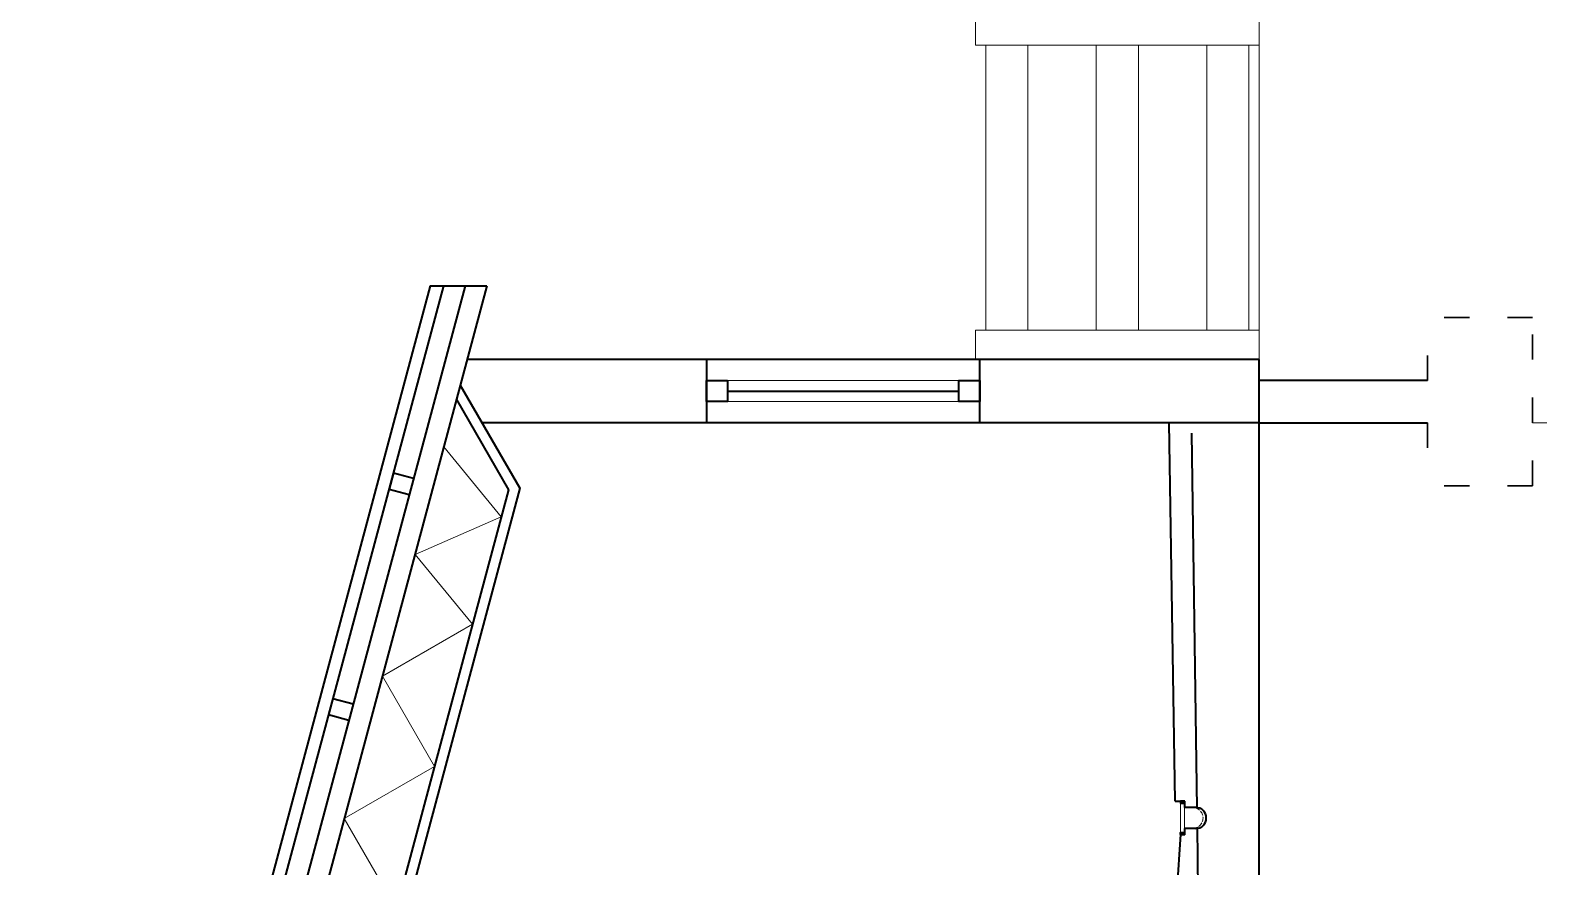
# Model space of a CAD drawing. Header units: millimetres. Extents: x 73 to 57768, y -40361 to 10065.
# Drawn here: x 3362 to 4084, y 7565 to 7962 of the extents above; entities that cross this region are included whole.
import ezdxf

# ---------------------------------------------------------------- set-up
doc = ezdxf.new("R2010")
doc.units = ezdxf.units.MM
for name, pattern in [('ACAD_ISO02W100', [15, 12, -3]), ('ACAD_ISO03W100', [30, 12, -18]), ('DASHED2', [9.525, 6.35, -3.175])]:
    doc.linetypes.add(name, pattern=pattern)
doc.layers.add('cijevi', color=151, linetype='ACAD_ISO03W100', lineweight=30)
doc.layers.add('kote i srafura', color=9, linetype='Continuous', lineweight=5)
doc.layers.add('pogled', color=7, linetype='Continuous', lineweight=5, true_color=0x8db1c3)
doc.layers.add('presjek', color=7, linetype='Continuous', lineweight=40, true_color=0xe37da2)

msp = doc.modelspace()

# ---------------------------------------------------------------- linework, layer by layer
at = {"layer": 'cijevi'}
for p, q in [((4026.804, 7795.822), (4026.804, 7825.822)), ((4076.804, 7825.822), (4026.804, 7825.822)), ((4076.804, 7745.822), (4076.804, 7825.822)), ((4026.804, 7775.822), (4026.804, 7745.822)), ((4076.804, 7745.822), (4026.804, 7745.822))]:
    msp.add_line(p, q, dxfattribs=at)
at = {"layer": 'kote i srafura'}
msp.add_line((4076.804, 7775.822), (4083.506, 7775.822), dxfattribs=at)
at = {"layer": 'pogled'}
for p, q in [((3931.804, 7805.822), (3946.804, 7805.822)), ((3946.804, 7805.822), (3946.804, 7805.822)), ((3558.991, 7764.333), (3586.328, 7731.126)), ((3586.328, 7731.126), (3545.292, 7713.207)), ((3586.328, 7731.126), (3586.328, 7731.126)), ((3545.292, 7713.207), (3572.629, 7680)), ((3572.629, 7680), (3529.763, 7655.252)), ((3529.763, 7655.252), (3554.511, 7612.385)), ((3554.511, 7612.385), (3511.645, 7587.637)), ((3909.37, 7594.869), (3909.37, 7580.938)), ((3911.25, 7580.938), (3911.25, 7594.869)), ((3511.645, 7587.637), (3536.394, 7544.771))]:
    msp.add_line(p, q, dxfattribs=at)
at = {"layer": 'pogled', "ltscale": 5}
msp.add_lwpolyline([(3946.804, 7805.822), (3946.804, 8365.822), (3946.804, 8613.079)], dxfattribs=at)
at = {"layer": 'pogled'}
for points in [[(3811.804, 7969.336), (3811.804, 7955.336)], [(3946.804, 7969.336), (3946.804, 7955.336)], [(3946.804, 7955.336), (3811.804, 7955.336)], [(3816.804, 7955.336), (3816.804, 7819.822)], [(3836.804, 7955.336), (3836.804, 7819.822)], [(3869.304, 7955.336), (3869.304, 7819.822)], [(3889.304, 7955.336), (3889.304, 7819.822)], [(3921.804, 7955.336), (3921.804, 7819.822)], [(3941.804, 7955.336), (3941.804, 7819.822)], [(3946.804, 7819.822), (3811.804, 7819.822)], [(3811.804, 7819.822), (3811.804, 7805.822)], [(3946.804, 7819.822), (3811.804, 7819.822)], [(3811.804, 7819.822), (3811.804, 7805.822)], [(3811.804, 7805.822), (3811.804, 7805.822)], [(3693.915, 7795.822), (3803.915, 7795.822)], [(3693.915, 7785.822), (3803.915, 7785.822)]]:
    msp.add_lwpolyline(points, dxfattribs=at)
at = {"layer": 'pogled', "linetype": 'ACAD_ISO02W100', "ltscale": 0.2}
msp.add_arc((3915.071, 7587.904), 5, 270, 90, dxfattribs=at)
at = {"layer": 'pogled', "linetype": 'DASHED2'}
msp.add_arc((3917.207, 7577.904), 5, 87.840298, 90, dxfattribs=at)
at = {"layer": 'presjek'}
for p, q in [((3552.569, 7840.822), (3362.325, 7130.822)), ((3558.781, 7840.822), (3368.537, 7130.822)), ((3569.133, 7840.822), (3376.21, 7120.822)), ((3579.486, 7840.822), (3389.242, 7130.822)), ((3552.569, 7840.822), (3579.486, 7840.822)), ((3946.804, 7805.822), (3570.108, 7805.822)), ((3813.915, 7775.822), (3813.915, 7805.822)), ((3946.804, 5830.822), (3946.804, 7805.822)), ((4026.804, 7795.822), (3946.804, 7795.822)), ((3946.804, 7775.822), (3577.113, 7775.822)), ((3906.853, 7595.855), (3903.915, 7775.822)), ((3946.804, 7775.822), (4026.804, 7775.822)), ((3917.266, 7592.396), (3914.818, 7770.822)), ((3534.982, 7752.005), (3532.912, 7744.278)), ((3534.982, 7752.005), (3544.642, 7749.417)), ((3532.912, 7744.278), (3542.571, 7741.69)), ((3506.246, 7644.761), (3504.176, 7637.033)), ((3506.246, 7644.761), (3515.905, 7642.173)), ((3504.176, 7637.033), (3513.835, 7634.445)), ((3911.37, 7595.904), (3909.37, 7595.904)), ((3911.37, 7592.904), (3911.37, 7595.904)), ((3916.629, 7592.904), (3911.37, 7592.904)), ((3911.37, 7579.904), (3909.37, 7579.904)), ((3911.37, 7579.904), (3911.37, 7582.904)), ((3916.629, 7582.904), (3911.37, 7582.904)), ((3917.796, 7553.734), (3917.388, 7583.473))]:
    msp.add_line(p, q, dxfattribs=at)
for points in [[(3683.915, 7805.822), (3683.915, 7775.822)], [(3566.838, 7793.619), (3595.122, 7744.629), (3436.402, 7152.276)], [(3693.915, 7795.822), (3693.915, 7785.822), (3683.915, 7785.822), (3683.915, 7795.822), (3693.915, 7795.822)], [(3693.915, 7790.822), (3803.915, 7790.822)], [(3813.915, 7795.822), (3813.915, 7785.822), (3803.915, 7785.822), (3803.915, 7795.822), (3813.915, 7795.822)], [(3565.008, 7786.789), (3589.757, 7743.923), (3432.108, 7155.571)]]:
    msp.add_lwpolyline(points, dxfattribs=at)
at = {"layer": 'presjek', "ltscale": 5}
for points in [[(3906.853, 7595.855), (3911.37, 7595.855)], [(3909.277, 7580.009), (3907.593, 7553.669)]]:
    msp.add_lwpolyline(points, dxfattribs=at)
at = {"layer": 'presjek'}
for points in [[(3909.37, 7595.71), (3909.37, 7594.869), (3911.25, 7594.869), (3911.25, 7595.71)], [(3909.37, 7580.097), (3909.37, 7580.938), (3911.25, 7580.938), (3911.25, 7580.097)]]:
    msp.add_lwpolyline(points, close=True, dxfattribs=at)
msp.add_arc((3916.629, 7587.904), 5, 270, 90, dxfattribs=at)

doc.saveas('drawing.dxf')
